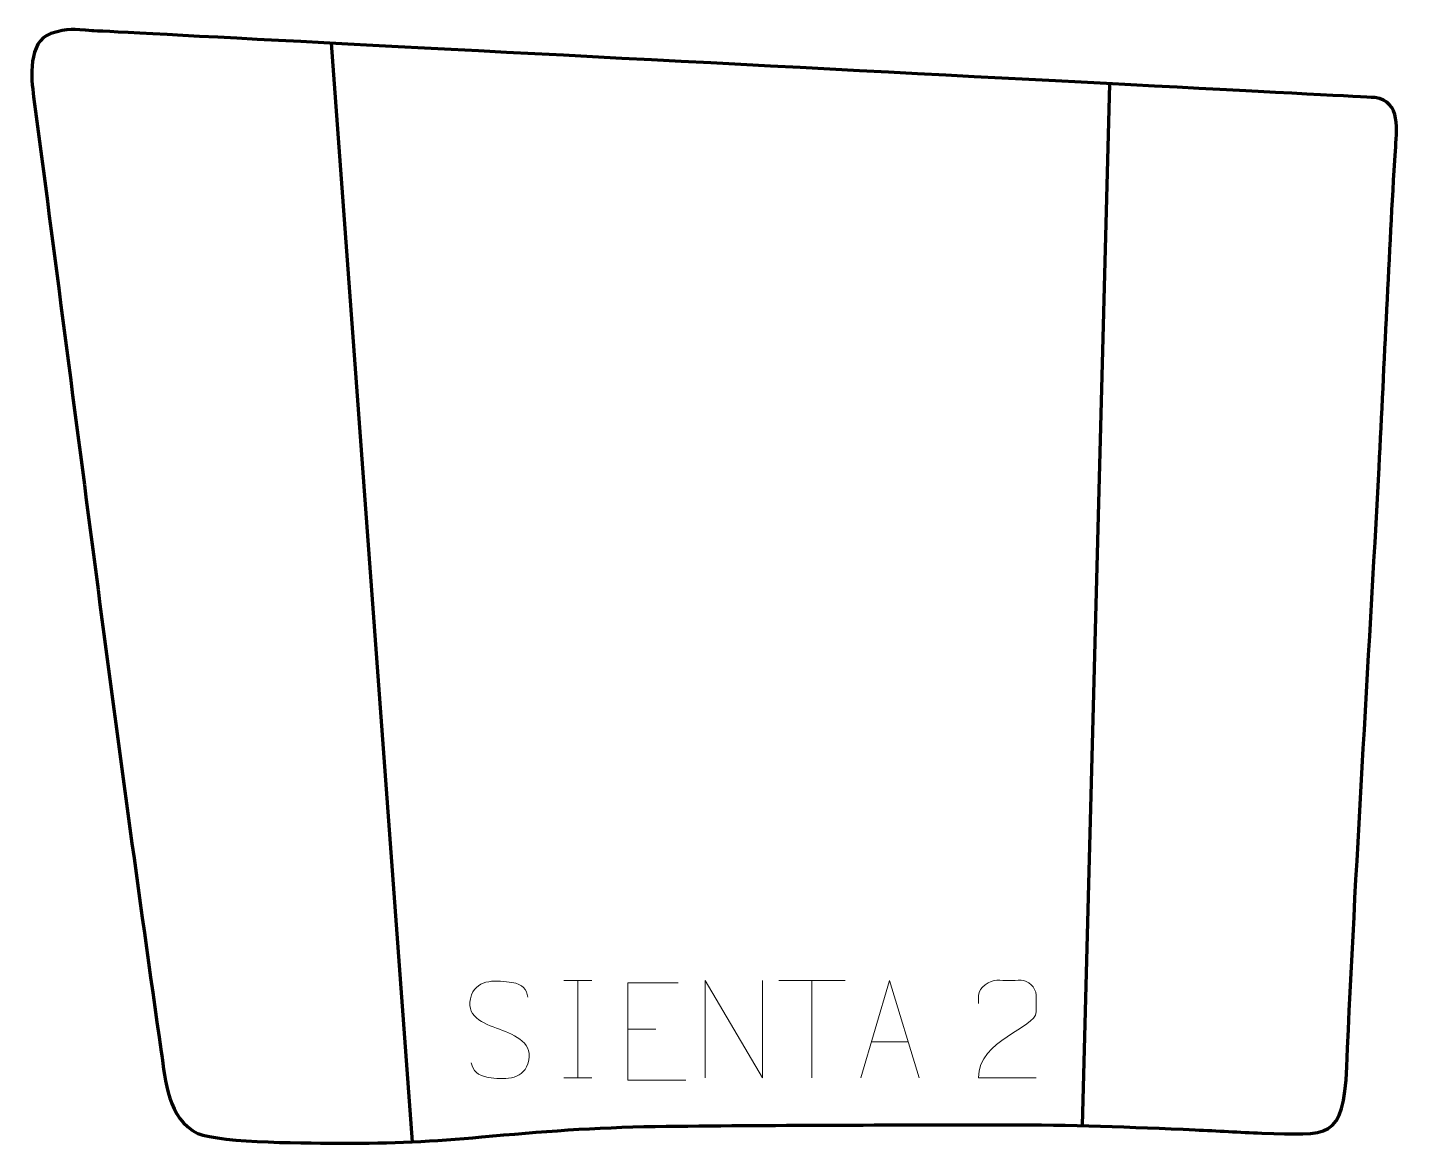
# Model space of a CAD drawing. Header units: millimetres. Extents: x 1318 to 1670, y 238 to 524.
import ezdxf

# ---------------------------------------------------------------- set-up
doc = ezdxf.new("R2010")
doc.units = ezdxf.units.MM
doc.header["$MEASUREMENT"] = 0
doc.layers.add('layer 2', color=7, linetype='Continuous')
doc.layers.add('layer 3', color=7, linetype='Continuous')

msp = doc.modelspace()

# ---------------------------------------------------------------- linework, layer by layer
at = {"layer": 'layer 2', "color": 142, "lineweight": 158}
for points in [[(1396.087, 519.5854), (1396.087, 519.5854), (1416.8261, 238.4579), (1416.8261, 238.4579)], [(1595.2124, 509.2086), (1595.2124, 509.2086), (1588.2816, 242.5922), (1588.2816, 242.5922)]]:
    msp.add_open_spline(points, degree=3, dxfattribs=at)
at = {"layer": 'layer 3', "color": 242, "lineweight": 158}
msp.add_open_spline([(1663.1375, 505.6694), (1669.9732, 504.7708), (1668.7251, 496.9802), (1668.4188, 492.0723), (1668.4188, 492.0723), (1666.7403, 465.1718), (1665.6425, 437.9755), (1664.2305, 411.0252), (1664.2305, 411.0252), (1661.5324, 359.8904), (1658.1905, 308.7574), (1655.9602, 257.6039), (1655.9602, 257.6039), (1655.1395, 238.7802), (1651.4204, 240.1818), (1634.1963, 240.6982), (1634.1963, 240.6982), (1628.5015, 240.8689), (1622.8532, 241.27), (1617.1695, 241.5242), (1617.1695, 241.5242), (1600.6887, 242.2173), (1585.2113, 242.8871), (1568.6667, 242.8356), (1568.6667, 242.8356), (1538.7644, 242.7423), (1508.8667, 242.7947), (1478.9659, 242.3889), (1478.9659, 242.3889), (1463.5729, 242.1707), (1449.8894, 241.0905), (1434.6144, 239.7039), (1434.6144, 239.7039), (1422.4451, 238.5993), (1411.195, 238.0166), (1398.9984, 238.1079), (1398.9984, 238.1079), (1391.6692, 238.1363), (1367.9432, 238.0745), (1361.9548, 240.6165), (1361.9548, 240.6165), (1354.2444, 244.3159), (1353.651, 254.0025), (1352.6105, 261.4449), (1352.6105, 261.4449), (1340.8909, 342.6551), (1330.7279, 424.5423), (1319.9392, 505.8878), (1319.9392, 505.8878), (1319.3254, 510.5158), (1318.3754, 520.0433), (1324.3593, 522.0432), (1324.3593, 522.0432), (1329.0486, 523.6104), (1329.8981, 523.042), (1334.9005, 522.7764), (1334.9005, 522.7764), (1339.9029, 522.5108), (1663.1375, 505.6694), (1663.1375, 505.6694)], degree=3, knots=[0, 0, 0, 0, 0.0625, 0.0625, 0.0625, 0.0625, 0.125, 0.125, 0.125, 0.125, 0.1875, 0.1875, 0.1875, 0.1875, 0.25, 0.25, 0.25, 0.25, 0.3125, 0.3125, 0.3125, 0.3125, 0.375, 0.375, 0.375, 0.375, 0.4375, 0.4375, 0.4375, 0.4375, 0.5, 0.5, 0.5, 0.5, 0.5625, 0.5625, 0.5625, 0.5625, 0.625, 0.625, 0.625, 0.625, 0.6875, 0.6875, 0.6875, 0.6875, 0.75, 0.75, 0.75, 0.75, 0.8125, 0.8125, 0.8125, 0.8125, 0.875, 0.875, 0.875, 0.875, 1, 1, 1, 1], dxfattribs=at)
at = {"layer": 'layer 3', "color": 250, "lineweight": 9}
for points, knots in [([(1439.1806, 267.2893), (1434.9323, 268.7597), (1430.0242, 270.5555), (1432.0293, 276.0758), (1432.0293, 276.0758), (1433.5328, 280.2157), (1438.7464, 279.8272), (1442.35, 279.2261), (1442.35, 279.2261), (1445.2106, 278.7489), (1446.0753, 277.5357), (1446.3859, 275.4516)], [0, 0, 0, 0, 0.25, 0.25, 0.25, 0.25, 0.5, 0.5, 0.5, 0.5, 1, 1, 1, 1]), ([(1484.8863, 279.1689), (1484.8863, 279.1689), (1472.0124, 279.1689), (1472.0124, 279.1689), (1472.0124, 279.1689), (1472.0124, 279.1689), (1472.0124, 254.2153), (1472.0124, 254.2153), (1472.0124, 254.2153), (1472.0124, 254.2153), (1486.8782, 254.2153), (1486.8782, 254.2153)], [0, 0, 0, 0, 0.25, 0.25, 0.25, 0.25, 0.5, 0.5, 0.5, 0.5, 1, 1, 1, 1]), ([(1491.7672, 254.8125), (1491.7672, 254.8125), (1491.7672, 279.766), (1491.7672, 279.766), (1491.7672, 279.766), (1491.7672, 279.766), (1506.422, 254.8125), (1506.422, 254.8125), (1506.422, 254.8125), (1506.422, 254.8125), (1506.422, 279.766), (1506.422, 279.766)], [0, 0, 0, 0, 0.25, 0.25, 0.25, 0.25, 0.5, 0.5, 0.5, 0.5, 1, 1, 1, 1]), ([(1531.6241, 254.8125), (1531.6241, 254.8125), (1538.9951, 279.766), (1538.9951, 279.766), (1538.9951, 279.766), (1538.9951, 279.766), (1546.565, 254.8125), (1546.565, 254.8125)], [0, 0, 0, 0, 0.33333333, 0.33333333, 0.33333333, 0.33333333, 1, 1, 1, 1]), ([(1576.466, 254.8021), (1571.5516, 254.8024), (1566.6372, 254.8024), (1561.7231, 254.8021), (1561.7231, 254.8021), (1561.7231, 264.7344), (1576.3741, 267.3756), (1576.466, 271.6859), (1576.466, 271.6859), (1576.4657, 273.11), (1576.4657, 274.5337), (1576.466, 275.957), (1576.466, 275.957), (1576.4491, 278.0341), (1574.3263, 279.7589), (1572.6553, 279.7762), (1572.6553, 279.7762), (1570.5821, 279.7758), (1568.5092, 279.7758), (1566.4368, 279.7762), (1566.4368, 279.7762), (1564.6147, 279.7927), (1561.79, 278.0006), (1561.7231, 275.907), (1561.7231, 275.907), (1561.7231, 275.907), (1561.7231, 273.8522), (1561.7231, 273.8522)], [0, 0, 0, 0, 0.125, 0.125, 0.125, 0.125, 0.25, 0.25, 0.25, 0.25, 0.375, 0.375, 0.375, 0.375, 0.5, 0.5, 0.5, 0.5, 0.625, 0.625, 0.625, 0.625, 0.75, 0.75, 0.75, 0.75, 1, 1, 1, 1]), ([(1439.1806, 267.2892), (1443.1992, 265.6425), (1448.2287, 263.7542), (1446.3947, 258.3939), (1446.3947, 258.3939), (1444.9349, 254.1275), (1440.0241, 254.3842), (1436.298, 254.9389), (1436.298, 254.9389), (1433.548, 255.3487), (1432.3271, 256.5622), (1431.9491, 258.6744)], [0, 0, 0, 0, 0.25, 0.25, 0.25, 0.25, 0.5, 0.5, 0.5, 0.5, 1, 1, 1, 1])]:
    msp.add_open_spline(points, degree=3, knots=knots, dxfattribs=at)
for points in [[(1455.5965, 279.766), (1455.5965, 279.766), (1462.7646, 279.766), (1462.7646, 279.766)], [(1459.1805, 279.766), (1459.1805, 279.766), (1459.1805, 254.8125), (1459.1805, 254.8125)], [(1510.601, 279.7425), (1510.601, 279.7425), (1527.5882, 279.7425), (1527.5882, 279.7425)], [(1519.0948, 254.8125), (1519.0948, 254.8125), (1519.0948, 279.766), (1519.0948, 279.766)], [(1472.0124, 267.2892), (1472.0124, 267.2892), (1479.1805, 267.2892), (1479.1805, 267.2892)], [(1534.3467, 264.0619), (1534.3467, 264.0619), (1543.8424, 264.0619), (1543.8424, 264.0619)], [(1455.5965, 254.8125), (1455.5965, 254.8125), (1462.7646, 254.8125), (1462.7646, 254.8125)]]:
    msp.add_open_spline(points, degree=3, dxfattribs=at)

doc.saveas('drawing.dxf')
